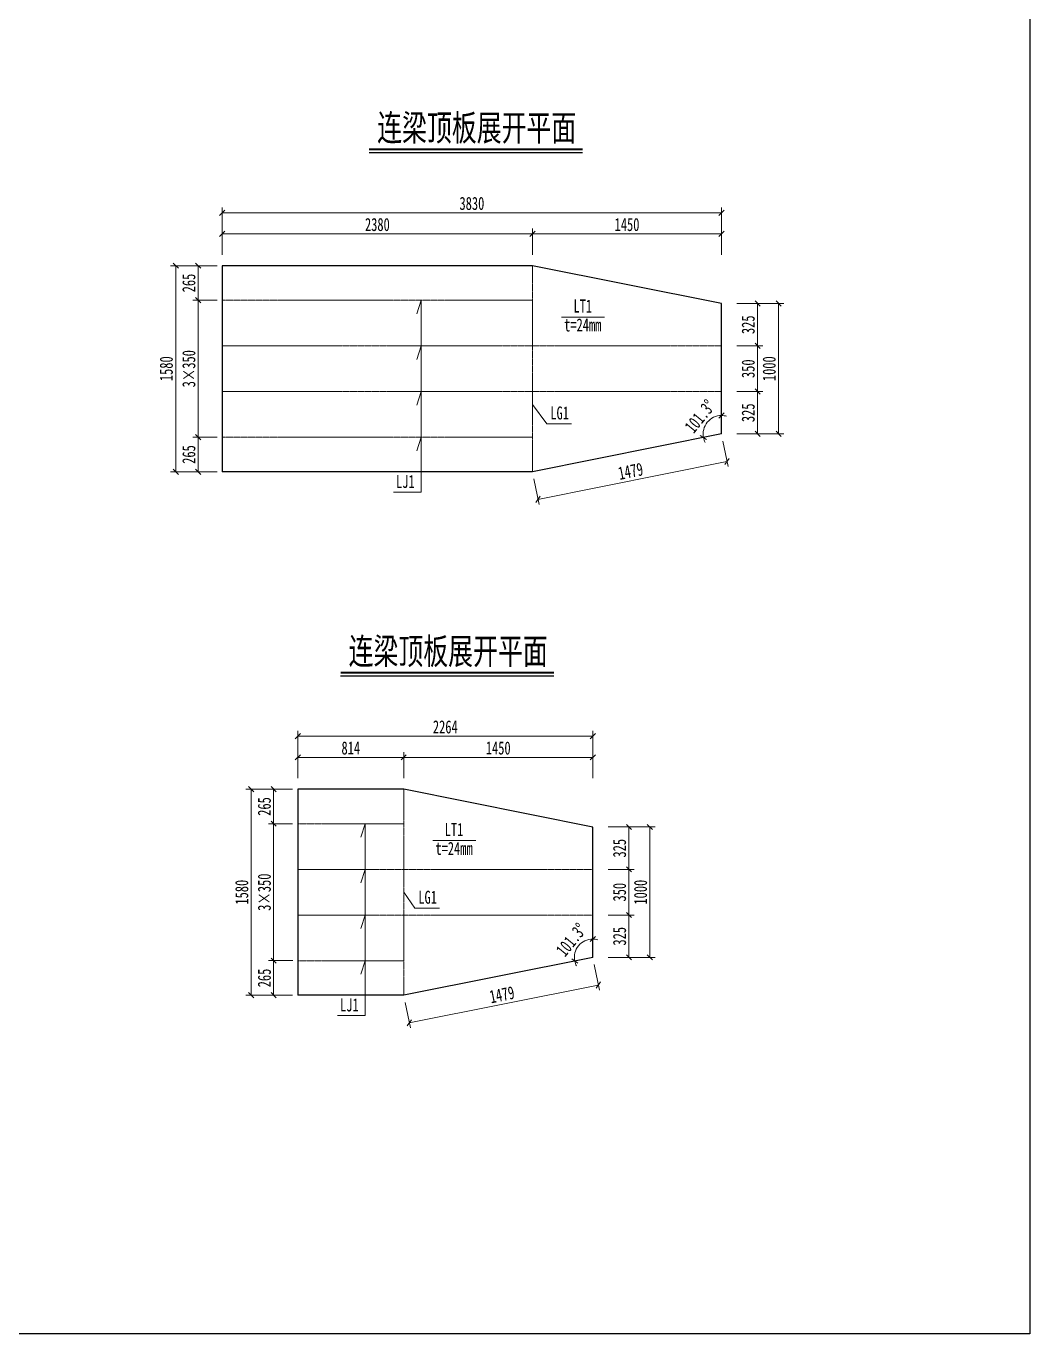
# Model space of a CAD drawing. Header units: millimetres. Extents: x -89049 to 410567, y -307459 to -100425.
# Drawn here: x 94073 to 101773, y -306177 to -296149 of the extents above; entities that cross this region are included whole.
import ezdxf
from ezdxf.enums import TextEntityAlignment as Align

# ---------------------------------------------------------------- set-up
doc = ezdxf.new("R2010")
doc.units = ezdxf.units.MM
doc.linetypes.add('DASHED', pattern=[0.75, 0.5, -0.25])
doc.layers.get('Defpoints').update_dxf_attribs({"color": 8})
for name, color, linetype, lineweight in [('文字', 7, 'Continuous', 15), ('标注线及字体', 2, 'Continuous', 15), ('细实线', 4, 'Continuous', 15), ('虚线', 7, 'DASHED', 13), ('钢板粗线', 1, 'Continuous', 25)]:
    doc.layers.add(name, color=color, linetype=linetype, lineweight=lineweight)
doc.styles.add('111', font='', dxfattribs={"width": 0.7})
doc.styles.add('BM_Dim', font='', dxfattribs={"width": 0.85})
doc.styles.get('111').set_extended_font_data('仿宋_GB2312')
doc.styles.get('BM_Dim').set_extended_font_data('仿宋_GB2312')
doc.dimstyles.new('200', dxfattribs={"dimscale": 0, "dimtxt": 2.5, "dimasz": 1, "dimexe": 1, "dimexo": 1, "dimgap": 0.6, "dimtad": 1, "dimdec": 0, "dimdsep": 46, "dimtxsty": '111', "dimblk": 'OBLIQUE', "dimcen": 0, "dimclrd": 4, "dimclre": 4, "dimclrt": 4, "dimadec": 1, "dimazin": 2, "dimtfac": 1, "dimtdec": 0, "dimtix": 1, "dimtmove": 2, "dimatfit": 3, "dimfxl": 4, "dimfxlon": 1, "dimtolj": 1, "dimlwd": -1, "dimlwe": -1, "dimarcsym": 0})

# ---------------------------------------------------------------- blocks, each defined once
blk = doc.blocks.new('_Oblique')
at = {"color": 0, "linetype": 'ByBlock', "lineweight": -2}
blk.add_line((-0.5, -0.5), (0.5, 0.5), dxfattribs=at)
blk = doc.blocks.new('*D2848')
at = {"layer": 'Defpoints', "color": 0, "transparency": 16777216}
for p in [(99468, -298951), (99685, -298951), (99468, -299276)]:
    blk.add_point(p, dxfattribs=at)
at = {"layer": '细实线', "color": 4, "transparency": 16777216}
for p, q in [((99525, -298951), (99725, -298951)), ((99685, -299276), (99685, -298951)), ((99525, -299276), (99725, -299276))]:
    blk.add_line(p, q, dxfattribs=at)
at = {"layer": '细实线', "color": 4, "transparency": 16777216, "xscale": 40, "yscale": 40, "zscale": 40}
for p, rotation in [((99685, -298951), 90), ((99685, -299276), 270)]:
    blk.add_blockref('_Oblique', p, dxfattribs=dict(at, rotation=rotation))
at = {"layer": '细实线', "color": 4, "transparency": 16777216, "insert": (99613, -299114), "char_height": 100, "attachment_point": 5, "rotation": 90, "style": '111'}
blk.add_mtext('\\A1;325', dxfattribs=at)
blk = doc.blocks.new('*D2849')
at = {"layer": 'Defpoints', "color": 0, "transparency": 16777216}
for p in [(99468, -298601), (99685, -298601), (99468, -298951)]:
    blk.add_point(p, dxfattribs=at)
at = {"layer": '细实线', "color": 4, "transparency": 16777216}
for p, q in [((99525, -298601), (99725, -298601)), ((99685, -298951), (99685, -298601)), ((99525, -298951), (99725, -298951))]:
    blk.add_line(p, q, dxfattribs=at)
at = {"layer": '细实线', "color": 4, "transparency": 16777216, "xscale": 40, "yscale": 40, "zscale": 40}
for p, rotation in [((99685, -298601), 90), ((99685, -298951), 270)]:
    blk.add_blockref('_Oblique', p, dxfattribs=dict(at, rotation=rotation))
at = {"layer": '细实线', "color": 4, "transparency": 16777216, "insert": (99613, -298776), "char_height": 100, "attachment_point": 5, "rotation": 90, "style": '111'}
blk.add_mtext('\\A1;350', dxfattribs=at)
blk = doc.blocks.new('*D2850')
at = {"layer": 'Defpoints', "color": 0, "transparency": 16777216}
for p in [(99468, -298276), (99468, -298601), (99685, -298601)]:
    blk.add_point(p, dxfattribs=at)
at = {"layer": '细实线', "color": 4, "transparency": 16777216}
for p, q in [((99525, -298276), (99725, -298276)), ((99685, -298276), (99685, -298601)), ((99525, -298601), (99725, -298601))]:
    blk.add_line(p, q, dxfattribs=at)
at = {"layer": '细实线', "color": 4, "transparency": 16777216, "xscale": 40, "yscale": 40, "zscale": 40}
for p, rotation in [((99685, -298276), 90), ((99685, -298601), 270)]:
    blk.add_blockref('_Oblique', p, dxfattribs=dict(at, rotation=rotation))
at = {"layer": '细实线', "color": 4, "transparency": 16777216, "insert": (99613, -298439), "char_height": 100, "attachment_point": 5, "rotation": 90, "style": '111'}
blk.add_mtext('\\A1;325', dxfattribs=at)
blk = doc.blocks.new('*D2851')
at = {"layer": 'Defpoints', "color": 0, "transparency": 16777216}
for p in [(99468, -298276), (99846, -298276), (99468, -299276)]:
    blk.add_point(p, dxfattribs=at)
at = {"layer": '细实线', "color": 4, "transparency": 16777216}
for p, q in [((99686, -298276), (99886, -298276)), ((99846, -299276), (99846, -298276)), ((99686, -299276), (99886, -299276))]:
    blk.add_line(p, q, dxfattribs=at)
at = {"layer": '细实线', "color": 4, "transparency": 16777216, "xscale": 40, "yscale": 40, "zscale": 40}
for p, rotation in [((99846, -298276), 90), ((99846, -299276), 270)]:
    blk.add_blockref('_Oblique', p, dxfattribs=dict(at, rotation=rotation))
at = {"layer": '细实线', "color": 4, "transparency": 16777216, "insert": (99774, -298776), "char_height": 100, "attachment_point": 5, "rotation": 90, "style": '111'}
blk.add_mtext('\\A1;1000', dxfattribs=at)
blk = doc.blocks.new('*D2852')
at = {"layer": 'Defpoints', "color": 0, "transparency": 16777216}
for p in [(99408, -297742), (97958, -297986), (99408, -298249)]:
    blk.add_point(p, dxfattribs=at)
at = {"layer": '细实线', "color": 4, "transparency": 16777216}
for p, q in [((97958, -297902), (97958, -297702)), ((99408, -297902), (99408, -297702)), ((97958, -297742), (99408, -297742))]:
    blk.add_line(p, q, dxfattribs=at)
at = {"layer": '细实线', "color": 4, "transparency": 16777216, "xscale": 40, "yscale": 40, "zscale": 40, "rotation": 180}
blk.add_blockref('_Oblique', (97958, -297742), dxfattribs=at)
at = {"layer": '细实线', "color": 4, "transparency": 16777216, "xscale": 40, "yscale": 40, "zscale": 40}
blk.add_blockref('_Oblique', (99408, -297742), dxfattribs=at)
at = {"layer": '细实线', "color": 4, "transparency": 16777216, "insert": (98683, -297671), "char_height": 100, "attachment_point": 5, "style": '111'}
blk.add_mtext('\\A1;1450', dxfattribs=at)
blk = doc.blocks.new('*D2853')
at = {"layer": 'Defpoints', "color": 0, "transparency": 16777216}
for p in [(95578, -297742), (95578, -297986), (97958, -297986)]:
    blk.add_point(p, dxfattribs=at)
at = {"layer": '细实线', "color": 4, "transparency": 16777216}
for p, q in [((95578, -297902), (95578, -297702)), ((97958, -297902), (97958, -297702)), ((97958, -297742), (95578, -297742))]:
    blk.add_line(p, q, dxfattribs=at)
at = {"layer": '细实线', "color": 4, "transparency": 16777216, "xscale": 40, "yscale": 40, "zscale": 40, "rotation": 180}
blk.add_blockref('_Oblique', (95578, -297742), dxfattribs=at)
at = {"layer": '细实线', "color": 4, "transparency": 16777216, "xscale": 40, "yscale": 40, "zscale": 40}
blk.add_blockref('_Oblique', (97958, -297742), dxfattribs=at)
at = {"layer": '细实线', "color": 4, "transparency": 16777216, "insert": (96768, -297671), "char_height": 100, "attachment_point": 5, "style": '111'}
blk.add_mtext('\\A1;2380', dxfattribs=at)
blk = doc.blocks.new('*D2854')
at = {"layer": 'Defpoints', "color": 0, "transparency": 16777216}
for p in [(99408, -297580), (95578, -297986), (99408, -298265)]:
    blk.add_point(p, dxfattribs=at)
at = {"layer": '细实线', "color": 4, "transparency": 16777216}
for p, q in [((95578, -297740), (95578, -297540)), ((95578, -297580), (99408, -297580)), ((99408, -297740), (99408, -297540))]:
    blk.add_line(p, q, dxfattribs=at)
at = {"layer": '细实线', "color": 4, "transparency": 16777216, "xscale": 40, "yscale": 40, "zscale": 40, "rotation": 180}
blk.add_blockref('_Oblique', (95578, -297580), dxfattribs=at)
at = {"layer": '细实线', "color": 4, "transparency": 16777216, "xscale": 40, "yscale": 40, "zscale": 40}
blk.add_blockref('_Oblique', (99408, -297580), dxfattribs=at)
at = {"layer": '细实线', "color": 4, "transparency": 16777216, "insert": (97493, -297509), "char_height": 100, "attachment_point": 5, "style": '111'}
blk.add_mtext('\\A1;3830', dxfattribs=at)
blk = doc.blocks.new('*D2855')
at = {"layer": 'Defpoints', "color": 0, "transparency": 16777216}
for p in [(99408, -299276), (97958, -299566), (98000, -299778)]:
    blk.add_point(p, dxfattribs=at)
at = {"layer": '细实线', "color": 4, "transparency": 16777216}
for p, q in [((99419, -299331), (99458, -299527)), ((99450, -299488), (98000, -299778)), ((97969, -299621), (98008, -299817))]:
    blk.add_line(p, q, dxfattribs=at)
at = {"layer": '细实线', "color": 4, "transparency": 16777216, "xscale": 40, "yscale": 40, "zscale": 40}
for p, rotation in [((99450, -299488), 11.30993247402021), ((98000, -299778), 191.3099324740202)]:
    blk.add_blockref('_Oblique', p, dxfattribs=dict(at, rotation=rotation))
at = {"layer": '细实线', "color": 4, "transparency": 16777216, "insert": (98711, -299562), "char_height": 100, "attachment_point": 5, "rotation": 11.3099, "style": '111'}
blk.add_mtext('\\A1;1479', dxfattribs=at)
blk = doc.blocks.new('*D2856')
at = {"layer": 'Defpoints', "color": 0, "transparency": 16777216}
for p in [(95578, -297986), (95393, -298251), (95578, -298251)]:
    blk.add_point(p, dxfattribs=at)
at = {"layer": '细实线', "color": 4, "transparency": 16777216}
for p, q in [((95538, -297986), (95353, -297986)), ((95393, -297986), (95393, -298251)), ((95538, -298251), (95353, -298251))]:
    blk.add_line(p, q, dxfattribs=at)
at = {"layer": '细实线', "color": 4, "transparency": 16777216, "xscale": 40, "yscale": 40, "zscale": 40}
for p, rotation in [((95393, -297986), 90), ((95393, -298251), 270)]:
    blk.add_blockref('_Oblique', p, dxfattribs=dict(at, rotation=rotation))
at = {"layer": '细实线', "color": 4, "transparency": 16777216, "insert": (95322, -298119), "char_height": 100, "attachment_point": 5, "rotation": 90, "style": '111'}
blk.add_mtext('\\A1;265', dxfattribs=at)
blk = doc.blocks.new('*D2857')
at = {"layer": 'Defpoints', "color": 0, "transparency": 16777216}
for p in [(95578, -298251), (95393, -299301), (95578, -299301)]:
    blk.add_point(p, dxfattribs=at)
at = {"layer": '细实线', "color": 4, "transparency": 16777216}
for p, q in [((95538, -298251), (95353, -298251)), ((95393, -298251), (95393, -299301)), ((95538, -299301), (95353, -299301))]:
    blk.add_line(p, q, dxfattribs=at)
at = {"layer": '细实线', "color": 4, "transparency": 16777216, "xscale": 40, "yscale": 40, "zscale": 40}
for p, rotation in [((95393, -298251), 90), ((95393, -299301), 270)]:
    blk.add_blockref('_Oblique', p, dxfattribs=dict(at, rotation=rotation))
at = {"layer": '细实线', "color": 4, "transparency": 16777216, "insert": (95322, -298776), "char_height": 100, "attachment_point": 5, "rotation": 90, "style": '111'}
blk.add_mtext('\\A1;3×350', dxfattribs=at)
blk = doc.blocks.new('*D2858')
at = {"layer": 'Defpoints', "color": 0, "transparency": 16777216}
for p in [(95393, -299301), (95580, -299301), (95578, -299566)]:
    blk.add_point(p, dxfattribs=at)
at = {"layer": '细实线', "color": 4, "transparency": 16777216}
for p, q in [((95540, -299301), (95353, -299301)), ((95393, -299566), (95393, -299301)), ((95538, -299566), (95353, -299566))]:
    blk.add_line(p, q, dxfattribs=at)
at = {"layer": '细实线', "color": 4, "transparency": 16777216, "xscale": 40, "yscale": 40, "zscale": 40}
for p, rotation in [((95393, -299301), 90), ((95393, -299566), 270)]:
    blk.add_blockref('_Oblique', p, dxfattribs=dict(at, rotation=rotation))
at = {"layer": '细实线', "color": 4, "transparency": 16777216, "insert": (95322, -299434), "char_height": 100, "attachment_point": 5, "rotation": 90, "style": '111'}
blk.add_mtext('\\A1;265', dxfattribs=at)
blk = doc.blocks.new('*D2859')
at = {"layer": 'Defpoints', "color": 0, "transparency": 16777216}
for p in [(95578, -297986), (95221, -299566), (95578, -299566)]:
    blk.add_point(p, dxfattribs=at)
at = {"layer": '细实线', "color": 4, "transparency": 16777216}
for p, q in [((95381, -297986), (95181, -297986)), ((95221, -297986), (95221, -299566)), ((95381, -299566), (95181, -299566))]:
    blk.add_line(p, q, dxfattribs=at)
at = {"layer": '细实线', "color": 4, "transparency": 16777216, "xscale": 40, "yscale": 40, "zscale": 40}
for p, rotation in [((95221, -297986), 90), ((95221, -299566), 270)]:
    blk.add_blockref('_Oblique', p, dxfattribs=dict(at, rotation=rotation))
at = {"layer": '细实线', "color": 4, "transparency": 16777216, "insert": (95149, -298776), "char_height": 100, "attachment_point": 5, "rotation": 90, "style": '111'}
blk.add_mtext('\\A1;1580', dxfattribs=at)
blk = doc.blocks.new('*D2860')
at = {"layer": 'Defpoints', "color": 0, "transparency": 16777216}
for p in [(99408, -298276), (99275, -299226), (99408, -299276), (99408, -299276), (97958, -299566)]:
    blk.add_point(p, dxfattribs=at)
at = {"layer": '细实线', "color": 4, "transparency": 16777216}
for start, end in [(90, 191.3099), (73.744, 90), (191.3099, 207.5659)]:
    blk.add_arc((99408, -299276), 141, start, end, dxfattribs=at)
at = {"layer": '细实线', "color": 4, "transparency": 16777216, "xscale": 40, "yscale": 40, "zscale": 40}
for p, rotation in [((99408, -299135), 180.0000000000016), ((99269, -299304), 101.3099324740202)]:
    blk.add_blockref('_Oblique', p, dxfattribs=dict(at, rotation=rotation))
at = {"layer": '细实线', "color": 4, "transparency": 16777216, "insert": (99243, -299141), "char_height": 100, "attachment_point": 5, "rotation": 50.655, "style": '111'}
blk.add_mtext('\\A1;101.3%%d', dxfattribs=at)
blk = doc.blocks.new('*D2861')
at = {"layer": 'Defpoints', "color": 0, "transparency": 16777216}
for p in [(98480, -302965), (98698, -302965), (98480, -303290)]:
    blk.add_point(p, dxfattribs=at)
at = {"layer": '细实线', "color": 4, "transparency": 16777216}
for p, q in [((98538, -302965), (98738, -302965)), ((98698, -303290), (98698, -302965)), ((98538, -303290), (98738, -303290))]:
    blk.add_line(p, q, dxfattribs=at)
at = {"layer": '细实线', "color": 4, "transparency": 16777216, "xscale": 40, "yscale": 40, "zscale": 40}
for p, rotation in [((98698, -302965), 90), ((98698, -303290), 270)]:
    blk.add_blockref('_Oblique', p, dxfattribs=dict(at, rotation=rotation))
at = {"layer": '细实线', "color": 4, "transparency": 16777216, "insert": (98626, -303128), "char_height": 100, "attachment_point": 5, "rotation": 90, "style": '111'}
blk.add_mtext('\\A1;325', dxfattribs=at)
blk = doc.blocks.new('*D2862')
at = {"layer": 'Defpoints', "color": 0, "transparency": 16777216}
for p in [(98480, -302615), (98698, -302615), (98480, -302965)]:
    blk.add_point(p, dxfattribs=at)
at = {"layer": '细实线', "color": 4, "transparency": 16777216}
for p, q in [((98538, -302615), (98738, -302615)), ((98698, -302965), (98698, -302615)), ((98538, -302965), (98738, -302965))]:
    blk.add_line(p, q, dxfattribs=at)
at = {"layer": '细实线', "color": 4, "transparency": 16777216, "xscale": 40, "yscale": 40, "zscale": 40}
for p, rotation in [((98698, -302615), 90), ((98698, -302965), 270)]:
    blk.add_blockref('_Oblique', p, dxfattribs=dict(at, rotation=rotation))
at = {"layer": '细实线', "color": 4, "transparency": 16777216, "insert": (98626, -302790), "char_height": 100, "attachment_point": 5, "rotation": 90, "style": '111'}
blk.add_mtext('\\A1;350', dxfattribs=at)
blk = doc.blocks.new('*D2863')
at = {"layer": 'Defpoints', "color": 0, "transparency": 16777216}
for p in [(98480, -302290), (98480, -302615), (98698, -302615)]:
    blk.add_point(p, dxfattribs=at)
at = {"layer": '细实线', "color": 4, "transparency": 16777216}
for p, q in [((98538, -302290), (98738, -302290)), ((98698, -302290), (98698, -302615)), ((98538, -302615), (98738, -302615))]:
    blk.add_line(p, q, dxfattribs=at)
at = {"layer": '细实线', "color": 4, "transparency": 16777216, "xscale": 40, "yscale": 40, "zscale": 40}
for p, rotation in [((98698, -302290), 90), ((98698, -302615), 270)]:
    blk.add_blockref('_Oblique', p, dxfattribs=dict(at, rotation=rotation))
at = {"layer": '细实线', "color": 4, "transparency": 16777216, "insert": (98626, -302453), "char_height": 100, "attachment_point": 5, "rotation": 90, "style": '111'}
blk.add_mtext('\\A1;325', dxfattribs=at)
blk = doc.blocks.new('*D2864')
at = {"layer": 'Defpoints', "color": 0, "transparency": 16777216}
for p in [(98480, -302290), (98858, -302290), (98480, -303290)]:
    blk.add_point(p, dxfattribs=at)
at = {"layer": '细实线', "color": 4, "transparency": 16777216}
for p, q in [((98698, -302290), (98898, -302290)), ((98858, -303290), (98858, -302290)), ((98698, -303290), (98898, -303290))]:
    blk.add_line(p, q, dxfattribs=at)
at = {"layer": '细实线', "color": 4, "transparency": 16777216, "xscale": 40, "yscale": 40, "zscale": 40}
for p, rotation in [((98858, -302290), 90), ((98858, -303290), 270)]:
    blk.add_blockref('_Oblique', p, dxfattribs=dict(at, rotation=rotation))
at = {"layer": '细实线', "color": 4, "transparency": 16777216, "insert": (98787, -302790), "char_height": 100, "attachment_point": 5, "rotation": 90, "style": '111'}
blk.add_mtext('\\A1;1000', dxfattribs=at)
blk = doc.blocks.new('*D2865')
at = {"layer": 'Defpoints', "color": 0, "transparency": 16777216}
for p in [(98420, -301756), (96970, -302000), (98420, -302263)]:
    blk.add_point(p, dxfattribs=at)
at = {"layer": '细实线', "color": 4, "transparency": 16777216}
for p, q in [((96970, -301916), (96970, -301716)), ((98420, -301916), (98420, -301716)), ((96970, -301756), (98420, -301756))]:
    blk.add_line(p, q, dxfattribs=at)
at = {"layer": '细实线', "color": 4, "transparency": 16777216, "xscale": 40, "yscale": 40, "zscale": 40, "rotation": 180}
blk.add_blockref('_Oblique', (96970, -301756), dxfattribs=at)
at = {"layer": '细实线', "color": 4, "transparency": 16777216, "xscale": 40, "yscale": 40, "zscale": 40}
blk.add_blockref('_Oblique', (98420, -301756), dxfattribs=at)
at = {"layer": '细实线', "color": 4, "transparency": 16777216, "insert": (97695, -301685), "char_height": 100, "attachment_point": 5, "style": '111'}
blk.add_mtext('\\A1;1450', dxfattribs=at)
blk = doc.blocks.new('*D2866')
at = {"layer": 'Defpoints', "color": 0, "transparency": 16777216}
for p in [(96157, -301756), (96157, -302000), (96970, -302000)]:
    blk.add_point(p, dxfattribs=at)
at = {"layer": '细实线', "color": 4, "transparency": 16777216}
for p, q in [((96157, -301916), (96157, -301716)), ((96970, -301916), (96970, -301716)), ((96970, -301756), (96157, -301756))]:
    blk.add_line(p, q, dxfattribs=at)
at = {"layer": '细实线', "color": 4, "transparency": 16777216, "xscale": 40, "yscale": 40, "zscale": 40, "rotation": 180}
blk.add_blockref('_Oblique', (96157, -301756), dxfattribs=at)
at = {"layer": '细实线', "color": 4, "transparency": 16777216, "xscale": 40, "yscale": 40, "zscale": 40}
blk.add_blockref('_Oblique', (96970, -301756), dxfattribs=at)
at = {"layer": '细实线', "color": 4, "transparency": 16777216, "insert": (96564, -301685), "char_height": 100, "attachment_point": 5, "style": '111'}
blk.add_mtext('\\A1;814', dxfattribs=at)
blk = doc.blocks.new('*D2867')
at = {"layer": 'Defpoints', "color": 0, "transparency": 16777216}
for p in [(98420, -301594), (96157, -302114), (98420, -302279)]:
    blk.add_point(p, dxfattribs=at)
at = {"layer": '细实线', "color": 4, "transparency": 16777216}
for p, q in [((96157, -301754), (96157, -301554)), ((96157, -301594), (98420, -301594)), ((98420, -301754), (98420, -301554))]:
    blk.add_line(p, q, dxfattribs=at)
at = {"layer": '细实线', "color": 4, "transparency": 16777216, "xscale": 40, "yscale": 40, "zscale": 40, "rotation": 180}
blk.add_blockref('_Oblique', (96157, -301594), dxfattribs=at)
at = {"layer": '细实线', "color": 4, "transparency": 16777216, "xscale": 40, "yscale": 40, "zscale": 40}
blk.add_blockref('_Oblique', (98420, -301594), dxfattribs=at)
at = {"layer": '细实线', "color": 4, "transparency": 16777216, "insert": (97289, -301523), "char_height": 100, "attachment_point": 5, "style": '111'}
blk.add_mtext('\\A1;2264', dxfattribs=at)
blk = doc.blocks.new('*D2868')
at = {"layer": 'Defpoints', "color": 0, "transparency": 16777216}
for p in [(98420, -303290), (96970, -303580), (97013, -303792)]:
    blk.add_point(p, dxfattribs=at)
at = {"layer": '细实线', "color": 4, "transparency": 16777216}
for p, q in [((98431, -303345), (98471, -303541)), ((98463, -303502), (97013, -303792)), ((96981, -303635), (97021, -303831))]:
    blk.add_line(p, q, dxfattribs=at)
at = {"layer": '细实线', "color": 4, "transparency": 16777216, "xscale": 40, "yscale": 40, "zscale": 40}
for p, rotation in [((98463, -303502), 11.30993247402021), ((97013, -303792), 191.3099324740202)]:
    blk.add_blockref('_Oblique', p, dxfattribs=dict(at, rotation=rotation))
at = {"layer": '细实线', "color": 4, "transparency": 16777216, "insert": (97724, -303576), "char_height": 100, "attachment_point": 5, "rotation": 11.3099, "style": '111'}
blk.add_mtext('\\A1;1479', dxfattribs=at)
blk = doc.blocks.new('*D2869')
at = {"layer": 'Defpoints', "color": 0, "transparency": 16777216}
for p in [(96157, -302000), (95972, -302265), (96157, -302265)]:
    blk.add_point(p, dxfattribs=at)
at = {"layer": '细实线', "color": 4, "transparency": 16777216}
for p, q in [((96117, -302000), (95932, -302000)), ((95972, -302000), (95972, -302265)), ((96117, -302265), (95932, -302265))]:
    blk.add_line(p, q, dxfattribs=at)
at = {"layer": '细实线', "color": 4, "transparency": 16777216, "xscale": 40, "yscale": 40, "zscale": 40}
for p, rotation in [((95972, -302000), 90), ((95972, -302265), 270)]:
    blk.add_blockref('_Oblique', p, dxfattribs=dict(at, rotation=rotation))
at = {"layer": '细实线', "color": 4, "transparency": 16777216, "insert": (95901, -302133), "char_height": 100, "attachment_point": 5, "rotation": 90, "style": '111'}
blk.add_mtext('\\A1;265', dxfattribs=at)
blk = doc.blocks.new('*D2870')
at = {"layer": 'Defpoints', "color": 0, "transparency": 16777216}
for p in [(96157, -302265), (95972, -303315), (96157, -303315)]:
    blk.add_point(p, dxfattribs=at)
at = {"layer": '细实线', "color": 4, "transparency": 16777216}
for p, q in [((96117, -302265), (95932, -302265)), ((95972, -302265), (95972, -303315)), ((96117, -303315), (95932, -303315))]:
    blk.add_line(p, q, dxfattribs=at)
at = {"layer": '细实线', "color": 4, "transparency": 16777216, "xscale": 40, "yscale": 40, "zscale": 40}
for p, rotation in [((95972, -302265), 90), ((95972, -303315), 270)]:
    blk.add_blockref('_Oblique', p, dxfattribs=dict(at, rotation=rotation))
at = {"layer": '细实线', "color": 4, "transparency": 16777216, "insert": (95901, -302790), "char_height": 100, "attachment_point": 5, "rotation": 90, "style": '111'}
blk.add_mtext('\\A1;3×350', dxfattribs=at)
blk = doc.blocks.new('*D2871')
at = {"layer": 'Defpoints', "color": 0, "transparency": 16777216}
for p in [(95972, -303315), (96159, -303315), (96157, -303580)]:
    blk.add_point(p, dxfattribs=at)
at = {"layer": '细实线', "color": 4, "transparency": 16777216}
for p, q in [((96119, -303315), (95932, -303315)), ((95972, -303580), (95972, -303315)), ((96117, -303580), (95932, -303580))]:
    blk.add_line(p, q, dxfattribs=at)
at = {"layer": '细实线', "color": 4, "transparency": 16777216, "xscale": 40, "yscale": 40, "zscale": 40}
for p, rotation in [((95972, -303315), 90), ((95972, -303580), 270)]:
    blk.add_blockref('_Oblique', p, dxfattribs=dict(at, rotation=rotation))
at = {"layer": '细实线', "color": 4, "transparency": 16777216, "insert": (95901, -303448), "char_height": 100, "attachment_point": 5, "rotation": 90, "style": '111'}
blk.add_mtext('\\A1;265', dxfattribs=at)
blk = doc.blocks.new('*D2872')
at = {"layer": 'Defpoints', "color": 0, "transparency": 16777216}
for p in [(96157, -302000), (95800, -303580), (96157, -303580)]:
    blk.add_point(p, dxfattribs=at)
at = {"layer": '细实线', "color": 4, "transparency": 16777216}
for p, q in [((95960, -302000), (95760, -302000)), ((95800, -302000), (95800, -303580)), ((95960, -303580), (95760, -303580))]:
    blk.add_line(p, q, dxfattribs=at)
at = {"layer": '细实线', "color": 4, "transparency": 16777216, "xscale": 40, "yscale": 40, "zscale": 40}
for p, rotation in [((95800, -302000), 90), ((95800, -303580), 270)]:
    blk.add_blockref('_Oblique', p, dxfattribs=dict(at, rotation=rotation))
at = {"layer": '细实线', "color": 4, "transparency": 16777216, "insert": (95728, -302790), "char_height": 100, "attachment_point": 5, "rotation": 90, "style": '111'}
blk.add_mtext('\\A1;1580', dxfattribs=at)
blk = doc.blocks.new('*D2873')
at = {"layer": 'Defpoints', "color": 0, "transparency": 16777216}
for p in [(98420, -302290), (98288, -303240), (98420, -303290), (98420, -303290), (96970, -303580)]:
    blk.add_point(p, dxfattribs=at)
at = {"layer": '细实线', "color": 4, "transparency": 16777216}
for start, end in [(90, 191.3099), (73.744, 90), (191.3099, 207.5659)]:
    blk.add_arc((98420, -303290), 141, start, end, dxfattribs=at)
at = {"layer": '细实线', "color": 4, "transparency": 16777216, "xscale": 40, "yscale": 40, "zscale": 40}
for p, rotation in [((98420, -303149), 180.0000000000016), ((98282, -303318), 101.3099324740202)]:
    blk.add_blockref('_Oblique', p, dxfattribs=dict(at, rotation=rotation))
at = {"layer": '细实线', "color": 4, "transparency": 16777216, "insert": (98256, -303155), "char_height": 100, "attachment_point": 5, "rotation": 50.655, "style": '111'}
blk.add_mtext('\\A1;101.3%%d', dxfattribs=at)

msp = doc.modelspace()

# ---------------------------------------------------------------- linework, layer by layer
at = {"color": 4}
for p, q in [((96705, -297117.5), (98341.2, -297117.5)), ((96486.1, -301131.5), (98122.3, -301131.5))]:
    msp.add_line(p, q, dxfattribs=at)
at = {"color": 6, "const_width": 14.4}
for points in [[(96704.2, -297093.5), (98342.7, -297093.5)], [(96485.3, -301107.5), (98123.8, -301107.5)]]:
    msp.add_lwpolyline(points, dxfattribs=at)
at = {"layer": 'Defpoints'}
msp.add_lwpolyline([(86373.4, -295944.7), (101773.4, -295944.7), (101773.4, -306176.7), (86373.4, -306176.7)], close=True, dxfattribs=at)
at = {"layer": '细实线'}
for p, q in [((97069.5, -298354.5), (97104.3, -298251.4)), ((97104.3, -298251.4), (97104.3, -299721.7)), ((98511.2, -298380.4), (98180.4, -298380.4)), ((97069.5, -298704.5), (97104.3, -298601.4)), ((97069.5, -299054.5), (97104.3, -298951.4)), ((98068.3, -299199.6), (97957.9, -299051)), ((98068.3, -299199.6), (98256.8, -299199.6)), ((97069.5, -299404.5), (97104.3, -299301.4)), ((97104.3, -299721.7), (96892, -299721.7)), ((96640, -302368.4), (96674.9, -302265.3)), ((96674.9, -302265.3), (96674.9, -303735.7)), ((97523.8, -302394.4), (97193.1, -302394.4)), ((96640, -302718.4), (96674.9, -302615.3)), ((97055.5, -302912.9), (96970.5, -302790.3)), ((97055.5, -302912.9), (97244, -302912.9)), ((96640, -303068.4), (96674.9, -302965.3)), ((96640, -303418.4), (96674.9, -303315.3)), ((96674.9, -303735.7), (96462.5, -303735.7))]:
    msp.add_line(p, q, dxfattribs=at)
at = {"layer": '虚线', "ltscale": 5}
for p, q in [((97957.9, -299566.4), (97957.9, -297986.4)), ((97957.9, -298251.4), (95577.9, -298251.4)), ((99407.9, -298601.4), (95577.9, -298601.4)), ((99407.9, -298951.4), (95577.9, -298951.4)), ((97957.9, -299301.4), (95577.9, -299301.4)), ((96970.5, -303580.3), (96970.5, -302000.3)), ((96970.5, -302265.3), (96157, -302265.3)), ((98420.5, -302615.3), (96157, -302615.3)), ((98420.5, -302965.3), (96157, -302965.3)), ((96970.5, -303315.3), (96157, -303315.3))]:
    msp.add_line(p, q, dxfattribs=at)
at = {"layer": '钢板粗线'}
for p, q in [((95577.9, -297986.4), (95577.9, -299566.4)), ((97957.9, -297986.4), (95577.9, -297986.4)), ((99407.9, -298276.4), (97957.9, -297986.4)), ((99407.9, -299276.4), (99407.9, -298276.4)), ((99407.9, -299276.4), (97957.9, -299566.4)), ((97957.9, -299566.4), (95577.9, -299566.4)), ((96157, -302000.3), (96157, -303580.3)), ((96970.5, -302000.3), (96157, -302000.3)), ((98420.5, -302290.3), (96970.5, -302000.3)), ((98420.5, -303290.3), (98420.5, -302290.3)), ((98420.5, -303290.3), (96970.5, -303580.3)), ((96970.5, -303580.3), (96157, -303580.3))]:
    msp.add_line(p, q, dxfattribs=at)

# ---------------------------------------------------------------- texts
at = {"layer": '文字', "style": 'BM_Dim', "width": 0.7}
for s, p in [('LT1', (98343.6, -298375.3)), ('t=24mm', (98343.6, -298520.3)), ('LG1', (98166.3, -299195.4)), ('LJ1', (96982.4, -299720.3)), ('LT1', (97356.2, -302389.3)), ('t=24mm', (97356.2, -302534.2)), ('LG1', (97153.5, -302908.7)), ('LJ1', (96553, -303734.2))]:
    msp.add_text(s, height=100, dxfattribs=at).set_placement(p, align=Align.BOTTOM_CENTER)
at = {"layer": '标注线及字体', "style": '111', "width": 0.7}
for p in [(97529.9, -296925.1), (97311, -300939.1)]:
    msp.add_text('连梁顶板展开平面', height=200, dxfattribs=at).set_placement(p, align=Align.MIDDLE)

# ---------------------------------------------------------------- dimensions: what is measured, and where the dimension line sits
at = {"layer": '细实线'}
for base, p1, p2, angle, picture, middle in [((99407.9, -297580.2), (95577.9, -297986.4), (99407.9, -298265.4), 180, '*D2854', (97492.9, -297508.6)), ((95577.9, -297742.2), (97957.9, -297986.4), (95577.9, -297986.4), 180, '*D2853', (96767.9, -297670.7)), ((99407.9, -297742.2), (97957.9, -297986.4), (99407.9, -298249.2), 180, '*D2852', (98682.9, -297670.7)), ((95220.6, -299566.4), (95577.9, -297986.4), (95577.9, -299566.4), 270, '*D2859', (95149, -298776.4)), ((95393.4, -298251.4), (95577.9, -297986.4), (95577.9, -298251.4), 270, '*D2856', (95321.8, -298118.9)), ((99684.9, -298601.4), (99467.8, -298276.4), (99467.8, -298601.4), 270, '*D2850', (99613.3, -298438.9)), ((99845.8, -298276.4), (99467.8, -299276.4), (99467.8, -298276.4), 90, '*D2851', (99774.3, -298776.4)), ((99684.9, -298601.4), (99467.8, -298951.4), (99467.8, -298601.4), 90, '*D2849', (99613.3, -298776.4)), ((99684.9, -298951.4), (99467.8, -299276.4), (99467.8, -298951.4), 90, '*D2848', (99613.3, -299113.9)), ((95393.4, -299301.4), (95577.9, -299566.4), (95579.9, -299301.4), 90, '*D2858', (95321.8, -299433.9)), ((98420.464131, -301594.1629768), (96156.964131, -302114.4422225), (98420.464131, -302279.3269129), 180, '*D2867', (97288.714131, -301522.5954093)), ((96156.964131, -301756.181735), (96970.464131, -302000.3305073), (96156.964131, -302000.3305073), 180, '*D2866', (96563.714131, -301684.6141675)), ((98420.5, -301756.2), (96970.5, -302000.3), (98420.5, -302263.1), 180, '*D2865', (97695.5, -301684.6)), ((95799.7, -303580.3), (96157, -302000.3), (96157, -303580.3), 270, '*D2872', (95728.1, -302790.3)), ((95972.5, -302265.3), (96157, -302000.3), (96157, -302265.3), 270, '*D2869', (95900.9, -302132.8)), ((98697.5, -302615.3), (98480.4, -302290.3), (98480.4, -302615.3), 270, '*D2863', (98625.9, -302452.8)), ((98858.4, -302290.3), (98480.4, -303290.3), (98480.4, -302290.3), 90, '*D2864', (98786.9, -302790.3)), ((98697.5, -302615.3), (98480.4, -302965.3), (98480.4, -302615.3), 90, '*D2862', (98625.9, -302790.3)), ((98697.5, -302965.3), (98480.4, -303290.3), (98480.4, -302965.3), 90, '*D2861', (98625.9, -303127.8)), ((95972.5, -303315.3), (96157, -303580.3), (96159, -303315.3), 90, '*D2871', (95900.9, -303447.8))]:
    dim = msp.add_linear_dim(base=base, p1=p1, p2=p2, angle=angle, dimstyle='200', override={"dimscale": 40, "dimblk": 'Oblique'}, dxfattribs=at)
    dim.commit()
    dim.dimension.update_dxf_attribs({"geometry": picture, "text_midpoint": middle})
for base, p1, p2, picture, middle in [((95393.4, -299301.4), (95577.9, -298251.4), (95577.9, -299301.4), '*D2857', (95321.8, -298776.4)), ((95972.5, -303315.3), (96157, -302265.3), (96157, -303315.3), '*D2870', (95900.9, -302790.3))]:
    dim = msp.add_linear_dim(base=base, p1=p1, p2=p2, angle=270, text='3×350', dimstyle='200', override={"dimscale": 40, "dimblk": 'Oblique'}, dxfattribs=at)
    dim.commit()
    dim.dimension.update_dxf_attribs({"geometry": picture, "text_midpoint": middle})
for base, line1, line2, picture, middle in [((99275.5, -299226.5), ((99407.9, -299276.4), (99407.9, -298276.4)), ((99407.9, -299276.4), (97957.9, -299566.4)), '*D2860', (99243.1, -299141.3)), ((98288.1, -303240.4), ((98420.5, -303290.3), (98420.5, -302290.3)), ((98420.5, -303290.3), (96970.5, -303580.3)), '*D2873', (98255.7, -303155.3))]:
    dim = msp.add_angular_dim_2l(base=base, line1=line1, line2=line2, dimstyle='200', override={"dimscale": 40, "dimblk": 'Oblique'}, dxfattribs=at)
    dim.commit()
    dim.dimension.update_dxf_attribs({"geometry": picture, "text_midpoint": middle})
for p1, p2, picture, middle in [((99407.9, -299276.4), (97957.9, -299566.4), '*D2855', (98711.1, -299562.5)), ((98420.5, -303290.3), (96970.5, -303580.3), '*D2868', (97723.7, -303576.4))]:
    dim = msp.add_aligned_dim(p1=p1, p2=p2, distance=215.4, dimstyle='200', override={"dimscale": 40, "dimblk": 'Oblique'}, dxfattribs=at)
    dim.commit()
    dim.dimension.update_dxf_attribs({"geometry": picture, "text_midpoint": middle})

doc.saveas('drawing.dxf')
